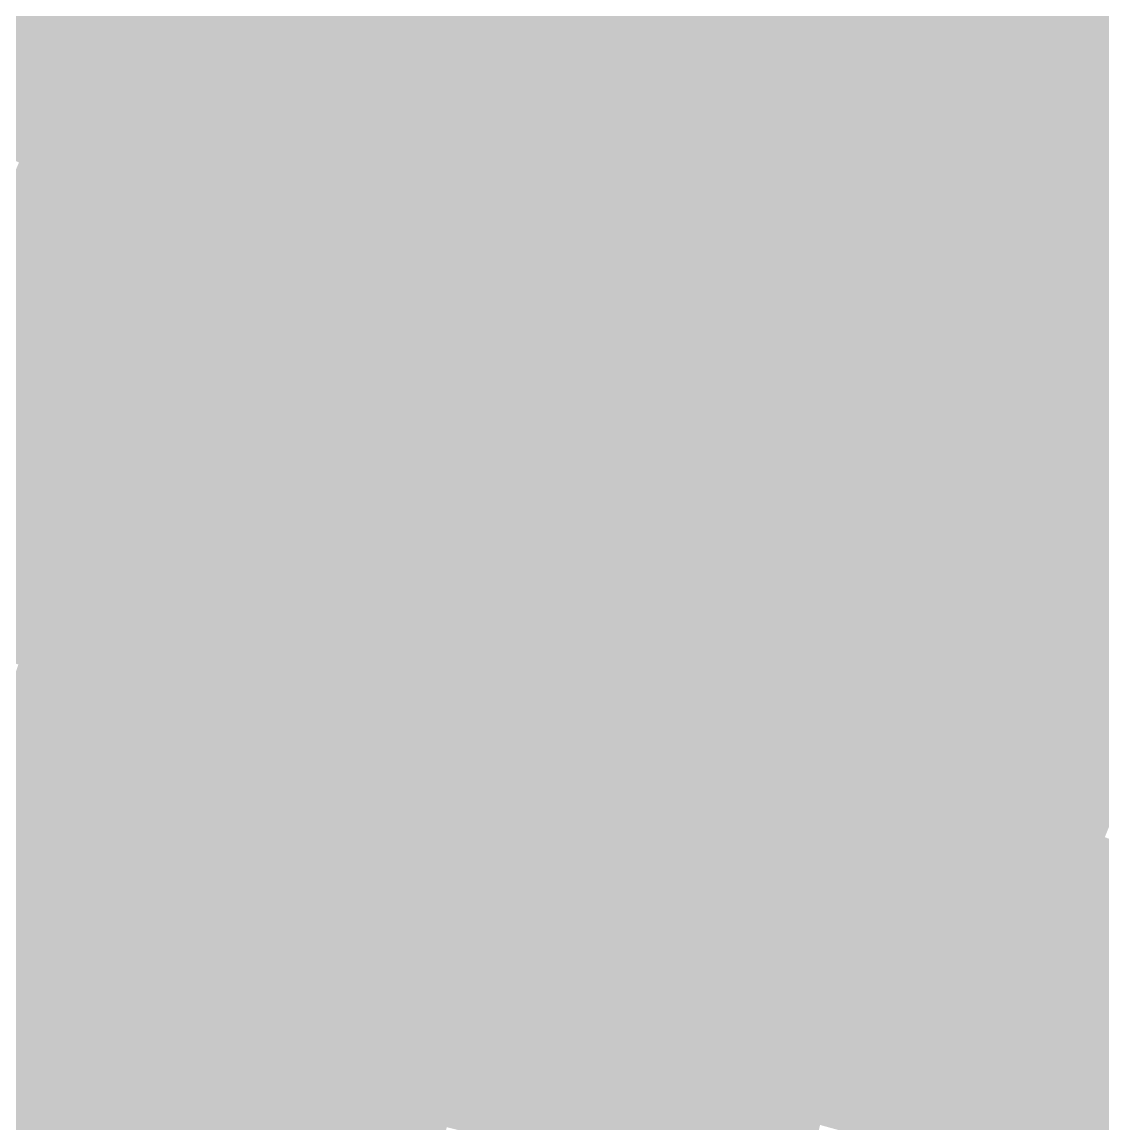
# Model space of a CAD drawing. Header units: inches. Extents: x -266 to 784, y -170 to 213.
# Drawn here: x -74 to -56.01, y 16.82 to 35.16 of the extents above; entities that cross this region are included whole.
import ezdxf

# ---------------------------------------------------------------- set-up
doc = ezdxf.new("R2010")
doc.units = ezdxf.units.IN
doc.header["$MEASUREMENT"] = 0

msp = doc.modelspace()

# ---------------------------------------------------------------- linework, layer by layer
at = {"color": 112, "true_color": 0x00de7e}
msp.add_solid([(-74.127122, 35.059518), (-75.031111, 35.487073), (-73.244393, 36.868129), (-74.137617, 37.31774)], dxfattribs=at)
at = {"color": 112, "true_color": 0x00cd6f}
msp.add_solid([(-69.671495, 35.069684), (-70.56472, 35.519295), (-68.789859, 36.768945), (-69.67178, 37.240342)], dxfattribs=at)
at = {"color": 112, "true_color": 0x00da7b}
msp.add_solid([(-73.223133, 34.631963), (-74.127122, 35.059518), (-72.351168, 36.418518), (-73.244393, 36.868129)], dxfattribs=at)
at = {"color": 112, "true_color": 0x00bc62}
msp.add_solid([(-65.262174, 34.883359), (-66.144095, 35.354755), (-64.386437, 36.474466), (-65.256524, 36.967364)], dxfattribs=at)
at = {"color": 114, "true_color": 0x00af57}
msp.add_solid([(-61.776176, 34.995772), (-62.646263, 35.48867), (-60.898731, 36.501295), (-61.75646, 37.015398)], dxfattribs=at)
at = {"color": 114, "true_color": 0x00a24d}
msp.add_solid([(-58.325545, 34.958987), (-59.183274, 35.473089), (-57.450042, 36.379838), (-58.294896, 36.914836)], dxfattribs=at)
at = {"color": 112, "true_color": 0x00c96d}
msp.add_solid([(-68.778271, 34.620072), (-69.671495, 35.069684), (-67.907937, 36.297549), (-68.789859, 36.768945)], dxfattribs=at)
at = {"color": 114, "true_color": 0x00ab55}
msp.add_solid([(-60.906089, 34.502873), (-61.776176, 34.995772), (-60.041003, 35.987192), (-60.898731, 36.501295)], dxfattribs=at)
at = {"color": 112, "true_color": 0x00d579}
msp.add_solid([(-72.319143, 34.204407), (-73.223133, 34.631963), (-71.457944, 35.968906), (-72.351168, 36.418518)], dxfattribs=at)
at = {"color": 112, "true_color": 0x00b75f}
msp.add_solid([(-64.380252, 34.411962), (-65.262174, 34.883359), (-63.51635, 35.981568), (-64.386437, 36.474466)], dxfattribs=at)
at = {"color": 114, "true_color": 0x009e4b}
msp.add_solid([(-57.467817, 34.444884), (-58.325545, 34.958987), (-56.605189, 35.844841), (-57.450042, 36.379838)], dxfattribs=at)
at = {"color": 112, "true_color": 0x00c46b}
msp.add_solid([(-67.885047, 34.170461), (-68.778271, 34.620072), (-67.026016, 35.826152), (-67.907937, 36.297549)], dxfattribs=at)
at = {"color": 112, "true_color": 0x00d176}
msp.add_solid([(-71.415154, 33.776852), (-72.319143, 34.204407), (-70.56472, 35.519295), (-71.457944, 35.968906)], dxfattribs=at)
at = {"color": 112, "true_color": 0x00b35d}
msp.add_solid([(-63.498331, 33.940565), (-64.380252, 34.411962), (-62.646263, 35.48867), (-63.51635, 35.981568)], dxfattribs=at)
at = {"color": 114, "true_color": 0x00a653}
msp.add_solid([(-60.036002, 34.009975), (-60.906089, 34.502873), (-59.183274, 35.473089), (-60.041003, 35.987192)], dxfattribs=at)
at = {"color": 112, "true_color": 0x00c068}
msp.add_solid([(-66.991823, 33.72085), (-67.885047, 34.170461), (-66.144095, 35.354755), (-67.026016, 35.826152)], dxfattribs=at)
at = {"color": 114, "true_color": 0x009a49}
msp.add_solid([(-56.610088, 33.930781), (-57.467817, 34.444884), (-55.760335, 35.309843), (-56.605189, 35.844841)], dxfattribs=at)
at = {"color": 112, "true_color": 0x00cd74}
msp.add_solid([(-70.511165, 33.349297), (-71.415154, 33.776852), (-69.671495, 35.069684), (-70.56472, 35.519295)], dxfattribs=at)
at = {"color": 114, "true_color": 0x00af5b}
msp.add_solid([(-62.61641, 33.469168), (-63.498331, 33.940565), (-61.776176, 34.995772), (-62.646263, 35.48867)], dxfattribs=at)
at = {"color": 114, "true_color": 0x00a250}
msp.add_solid([(-59.165915, 33.517077), (-60.036002, 34.009975), (-58.325545, 34.958987), (-59.183274, 35.473089)], dxfattribs=at)
at = {"color": 112, "true_color": 0x00bc66}
msp.add_solid([(-66.098598, 33.271238), (-66.991823, 33.72085), (-65.262174, 34.883359), (-66.144095, 35.354755)], dxfattribs=at)
at = {"color": 114, "true_color": 0x009547}
msp.add_solid([(-55.75236, 33.416678), (-56.610088, 33.930781), (-54.915482, 34.774845), (-55.760335, 35.309843)], dxfattribs=at)
at = {"color": 122, "true_color": 0x00da80}
msp.add_solid([(-74.05099, 32.824546), (-74.9652, 33.229788), (-73.223133, 34.631963), (-74.127122, 35.059518)], dxfattribs=at)
at = {"color": 112, "true_color": 0x00c972}
msp.add_solid([(-69.607176, 32.921742), (-70.511165, 33.349297), (-68.778271, 34.620072), (-69.671495, 35.069684)], dxfattribs=at)
at = {"color": 112, "true_color": 0x00b764}
msp.add_solid([(-65.205374, 32.821627), (-66.098598, 33.271238), (-64.380252, 34.411962), (-65.262174, 34.883359)], dxfattribs=at)
at = {"color": 114, "true_color": 0x00ab59}
msp.add_solid([(-61.734489, 32.997772), (-62.61641, 33.469168), (-60.906089, 34.502873), (-61.776176, 34.995772)], dxfattribs=at)
at = {"color": 114, "true_color": 0x009e4e}
msp.add_solid([(-58.295828, 33.024179), (-59.165915, 33.517077), (-57.467817, 34.444884), (-58.325545, 34.958987)], dxfattribs=at)
at = {"color": 112, "true_color": 0x00d57e}
msp.add_solid([(-73.13678, 32.419305), (-74.05099, 32.824546), (-72.319143, 34.204407), (-73.223133, 34.631963)], dxfattribs=at)
at = {"color": 112, "true_color": 0x00c46f}
msp.add_solid([(-68.703186, 32.494187), (-69.607176, 32.921742), (-67.885047, 34.170461), (-68.778271, 34.620072)], dxfattribs=at)
at = {"color": 114, "true_color": 0x00a656}
msp.add_solid([(-60.852567, 32.526375), (-61.734489, 32.997772), (-60.036002, 34.009975), (-60.906089, 34.502873)], dxfattribs=at)
at = {"color": 112, "true_color": 0x00b361}
msp.add_solid([(-64.31215, 32.372016), (-65.205374, 32.821627), (-63.498331, 33.940565), (-64.380252, 34.411962)], dxfattribs=at)
at = {"color": 114, "true_color": 0x009a4c}
msp.add_solid([(-57.425741, 32.531281), (-58.295828, 33.024179), (-56.610088, 33.930781), (-57.467817, 34.444884)], dxfattribs=at)
at = {"color": 112, "true_color": 0x00d17b}
msp.add_solid([(-72.222571, 32.014064), (-73.13678, 32.419305), (-71.415154, 33.776852), (-72.319143, 34.204407)], dxfattribs=at)
at = {"color": 112, "true_color": 0x00c06d}
msp.add_solid([(-67.799197, 32.066632), (-68.703186, 32.494187), (-66.991823, 33.72085), (-67.885047, 34.170461)], dxfattribs=at)
at = {"color": 114, "true_color": 0x00af5f}
msp.add_solid([(-63.418925, 31.922404), (-64.31215, 32.372016), (-62.61641, 33.469168), (-63.498331, 33.940565)], dxfattribs=at)
at = {"color": 114, "true_color": 0x00a254}
msp.add_solid([(-59.970646, 32.054978), (-60.852567, 32.526375), (-59.165915, 33.517077), (-60.036002, 34.009975)], dxfattribs=at)
at = {"color": 112, "true_color": 0x00cd79}
msp.add_solid([(-71.308361, 31.608822), (-72.222571, 32.014064), (-70.511165, 33.349297), (-71.415154, 33.776852)], dxfattribs=at)
at = {"color": 114, "true_color": 0x00954a}
msp.add_solid([(-56.555654, 32.038382), (-57.425741, 32.531281), (-55.75236, 33.416678), (-56.610088, 33.930781)], dxfattribs=at)
at = {"color": 112, "true_color": 0x00bc6a}
msp.add_solid([(-66.895208, 31.639077), (-67.799197, 32.066632), (-66.098598, 33.271238), (-66.991823, 33.72085)], dxfattribs=at)
at = {"color": 114, "true_color": 0x00ab5d}
msp.add_solid([(-62.525701, 31.472793), (-63.418925, 31.922404), (-61.734489, 32.997772), (-62.61641, 33.469168)], dxfattribs=at)
at = {"color": 114, "true_color": 0x009e52}
msp.add_solid([(-59.088725, 31.583581), (-59.970646, 32.054978), (-58.295828, 33.024179), (-59.165915, 33.517077)], dxfattribs=at)
at = {"color": 114, "true_color": 0x009148}
msp.add_solid([(-55.685567, 31.545484), (-56.555654, 32.038382), (-54.894631, 32.902576), (-55.75236, 33.416678)], dxfattribs=at)
at = {"color": 112, "true_color": 0x00c976}
msp.add_solid([(-70.394151, 31.203581), (-71.308361, 31.608822), (-69.607176, 32.921742), (-70.511165, 33.349297)], dxfattribs=at)
at = {"color": 112, "true_color": 0x00b768}
msp.add_solid([(-65.991218, 31.211522), (-66.895208, 31.639077), (-65.205374, 32.821627), (-66.098598, 33.271238)], dxfattribs=at)
at = {"color": 114, "true_color": 0x009a50}
msp.add_solid([(-58.206803, 31.112185), (-59.088725, 31.583581), (-57.425741, 32.531281), (-58.295828, 33.024179)], dxfattribs=at)
at = {"color": 112, "true_color": 0x00c474}
msp.add_solid([(-69.479941, 30.79834), (-70.394151, 31.203581), (-68.703186, 32.494187), (-69.607176, 32.921742)], dxfattribs=at)
at = {"color": 114, "true_color": 0x00a65a}
msp.add_solid([(-61.632477, 31.023182), (-62.525701, 31.472793), (-60.852567, 32.526375), (-61.734489, 32.997772)], dxfattribs=at)
at = {"color": 122, "true_color": 0x00d583}
msp.add_solid([(-73.910363, 30.614675), (-74.834242, 30.997358), (-73.13678, 32.419305), (-74.05099, 32.824546)], dxfattribs=at)
at = {"color": 112, "true_color": 0x00b366}
msp.add_solid([(-65.087229, 30.783967), (-65.991218, 31.211522), (-64.31215, 32.372016), (-65.205374, 32.821627)], dxfattribs=at)
at = {"color": 112, "true_color": 0x00c071}
msp.add_solid([(-68.565732, 30.393099), (-69.479941, 30.79834), (-67.799197, 32.066632), (-68.703186, 32.494187)], dxfattribs=at)
at = {"color": 114, "true_color": 0x00a258}
msp.add_solid([(-60.739252, 30.57357), (-61.632477, 31.023182), (-59.970646, 32.054978), (-60.852567, 32.526375)], dxfattribs=at)
at = {"color": 114, "true_color": 0x00954e}
msp.add_solid([(-57.324882, 30.640788), (-58.206803, 31.112185), (-56.555654, 32.038382), (-57.425741, 32.531281)], dxfattribs=at)
at = {"color": 122, "true_color": 0x00d180}
msp.add_solid([(-72.986483, 30.231991), (-73.910363, 30.614675), (-72.222571, 32.014064), (-73.13678, 32.419305)], dxfattribs=at)
at = {"color": 124, "true_color": 0x00af63}
msp.add_solid([(-64.18324, 30.356412), (-65.087229, 30.783967), (-63.418925, 31.922404), (-64.31215, 32.372016)], dxfattribs=at)
at = {"color": 112, "true_color": 0x00cd7e}
msp.add_solid([(-72.062604, 29.849308), (-72.986483, 30.231991), (-71.308361, 31.608822), (-72.222571, 32.014064)], dxfattribs=at)
at = {"color": 112, "true_color": 0x00bc6f}
msp.add_solid([(-67.651522, 29.987857), (-68.565732, 30.393099), (-66.895208, 31.639077), (-67.799197, 32.066632)], dxfattribs=at)
at = {"color": 124, "true_color": 0x00ab61}
msp.add_solid([(-63.279251, 29.928857), (-64.18324, 30.356412), (-62.525701, 31.472793), (-63.418925, 31.922404)], dxfattribs=at)
at = {"color": 114, "true_color": 0x009e56}
msp.add_solid([(-59.846028, 30.123959), (-60.739252, 30.57357), (-59.088725, 31.583581), (-59.970646, 32.054978)], dxfattribs=at)
at = {"color": 114, "true_color": 0x00914b}
msp.add_solid([(-56.442961, 30.169391), (-57.324882, 30.640788), (-55.685567, 31.545484), (-56.555654, 32.038382)], dxfattribs=at)
at = {"color": 112, "true_color": 0x00c97b}
msp.add_solid([(-71.138724, 29.466624), (-72.062604, 29.849308), (-70.394151, 31.203581), (-71.308361, 31.608822)], dxfattribs=at)
at = {"color": 112, "true_color": 0x00b76c}
msp.add_solid([(-66.737312, 29.582616), (-67.651522, 29.987857), (-65.991218, 31.211522), (-66.895208, 31.639077)], dxfattribs=at)
at = {"color": 114, "true_color": 0x009a53}
msp.add_solid([(-58.952804, 29.674348), (-59.846028, 30.123959), (-58.206803, 31.112185), (-59.088725, 31.583581)], dxfattribs=at)
at = {"color": 114, "true_color": 0x00a65e}
msp.add_solid([(-62.375261, 29.501301), (-63.279251, 29.928857), (-61.632477, 31.023182), (-62.525701, 31.472793)], dxfattribs=at)
at = {"color": 114, "true_color": 0x008d49}
msp.add_solid([(-55.56104, 29.697994), (-56.442961, 30.169391), (-54.81548, 31.052586), (-55.685567, 31.545484)], dxfattribs=at)
at = {"color": 112, "true_color": 0x00c478}
msp.add_solid([(-70.214844, 29.083941), (-71.138724, 29.466624), (-69.479941, 30.79834), (-70.394151, 31.203581)], dxfattribs=at)
at = {"color": 112, "true_color": 0x00b36a}
msp.add_solid([(-65.823102, 29.177375), (-66.737312, 29.582616), (-65.087229, 30.783967), (-65.991218, 31.211522)], dxfattribs=at)
at = {"color": 114, "true_color": 0x00a25c}
msp.add_solid([(-61.471272, 29.073746), (-62.375261, 29.501301), (-60.739252, 30.57357), (-61.632477, 31.023182)], dxfattribs=at)
at = {"color": 114, "true_color": 0x009551}
msp.add_solid([(-58.05958, 29.224736), (-58.952804, 29.674348), (-57.324882, 30.640788), (-58.206803, 31.112185)], dxfattribs=at)
at = {"color": 122, "true_color": 0x00d588}
msp.add_solid([(-74.639424, 28.791603), (-75.572417, 29.151498), (-73.910363, 30.614675), (-74.834242, 30.997358)], dxfattribs=at)
at = {"color": 112, "true_color": 0x00c076}
msp.add_solid([(-69.290965, 28.701257), (-70.214844, 29.083941), (-68.565732, 30.393099), (-69.479941, 30.79834)], dxfattribs=at)
at = {"color": 124, "true_color": 0x00af67}
msp.add_solid([(-64.908893, 28.772133), (-65.823102, 29.177375), (-64.18324, 30.356412), (-65.087229, 30.783967)], dxfattribs=at)
at = {"color": 114, "true_color": 0x00914f}
msp.add_solid([(-57.166355, 28.775125), (-58.05958, 29.224736), (-56.442961, 30.169391), (-57.324882, 30.640788)], dxfattribs=at)
at = {"color": 122, "true_color": 0x00d185}
msp.add_solid([(-73.706431, 28.431708), (-74.639424, 28.791603), (-72.986483, 30.231991), (-73.910363, 30.614675)], dxfattribs=at)
at = {"color": 114, "true_color": 0x009e59}
msp.add_solid([(-60.567283, 28.646191), (-61.471272, 29.073746), (-59.846028, 30.123959), (-60.739252, 30.57357)], dxfattribs=at)
at = {"color": 112, "true_color": 0x00bc73}
msp.add_solid([(-68.367085, 28.318574), (-69.290965, 28.701257), (-67.651522, 29.987857), (-68.565732, 30.393099)], dxfattribs=at)
at = {"color": 124, "true_color": 0x00ab65}
msp.add_solid([(-63.994683, 28.366892), (-64.908893, 28.772133), (-63.279251, 29.928857), (-64.18324, 30.356412)], dxfattribs=at)
at = {"color": 122, "true_color": 0x00cd82}
msp.add_solid([(-72.773438, 28.071813), (-73.706431, 28.431708), (-72.062604, 29.849308), (-72.986483, 30.231991)], dxfattribs=at)
at = {"color": 114, "true_color": 0x009a57}
msp.add_solid([(-59.663293, 28.218636), (-60.567283, 28.646191), (-58.952804, 29.674348), (-59.846028, 30.123959)], dxfattribs=at)
at = {"color": 114, "true_color": 0x008d4c}
msp.add_solid([(-56.273131, 28.325514), (-57.166355, 28.775125), (-55.56104, 29.697994), (-56.442961, 30.169391)], dxfattribs=at)
at = {"color": 112, "true_color": 0x00b771}
msp.add_solid([(-67.443206, 27.935891), (-68.367085, 28.318574), (-66.737312, 29.582616), (-67.651522, 29.987857)], dxfattribs=at)
at = {"color": 124, "true_color": 0x00a662}
msp.add_solid([(-63.080473, 27.961651), (-63.994683, 28.366892), (-62.375261, 29.501301), (-63.279251, 29.928857)], dxfattribs=at)
at = {"color": 122, "true_color": 0x00c980}
msp.add_solid([(-71.840446, 27.711918), (-72.773438, 28.071813), (-71.138724, 29.466624), (-72.062604, 29.849308)], dxfattribs=at)
at = {"color": 112, "true_color": 0x00b36e}
msp.add_solid([(-66.519326, 27.553207), (-67.443206, 27.935891), (-65.823102, 29.177375), (-66.737312, 29.582616)], dxfattribs=at)
at = {"color": 114, "true_color": 0x009555}
msp.add_solid([(-58.759304, 27.791081), (-59.663293, 28.218636), (-58.05958, 29.224736), (-58.952804, 29.674348)], dxfattribs=at)
at = {"color": 116, "true_color": 0x00894a}
msp.add_solid([(-55.379907, 27.875902), (-56.273131, 28.325514), (-54.679118, 29.226598), (-55.56104, 29.697994)], dxfattribs=at)
at = {"color": 112, "true_color": 0x00c47d}
msp.add_solid([(-70.907453, 27.352023), (-71.840446, 27.711918), (-70.214844, 29.083941), (-71.138724, 29.466624)], dxfattribs=at)
at = {"color": 124, "true_color": 0x00a260}
msp.add_solid([(-62.166263, 27.556409), (-63.080473, 27.961651), (-61.471272, 29.073746), (-62.375261, 29.501301)], dxfattribs=at)
at = {"color": 124, "true_color": 0x00af6b}
msp.add_solid([(-65.595447, 27.170524), (-66.519326, 27.553207), (-64.908893, 28.772133), (-65.823102, 29.177375)], dxfattribs=at)
at = {"color": 114, "true_color": 0x009152}
msp.add_solid([(-57.855315, 27.363526), (-58.759304, 27.791081), (-57.166355, 28.775125), (-58.05958, 29.224736)], dxfattribs=at)
at = {"color": 112, "true_color": 0x00c07a}
msp.add_solid([(-69.97446, 26.992128), (-70.907453, 27.352023), (-69.290965, 28.701257), (-70.214844, 29.083941)], dxfattribs=at)
at = {"color": 114, "true_color": 0x009e5d}
msp.add_solid([(-61.252054, 27.151168), (-62.166263, 27.556409), (-60.567283, 28.646191), (-61.471272, 29.073746)], dxfattribs=at)
at = {"color": 122, "true_color": 0x00d18a}
msp.add_solid([(-74.381981, 26.614298), (-75.323525, 26.951188), (-73.706431, 28.431708), (-74.639424, 28.791603)], dxfattribs=at)
at = {"color": 112, "true_color": 0x00bc78}
msp.add_solid([(-69.041467, 26.632233), (-69.97446, 26.992128), (-68.367085, 28.318574), (-69.290965, 28.701257)], dxfattribs=at)
at = {"color": 124, "true_color": 0x00ab69}
msp.add_solid([(-64.671567, 26.78784), (-65.595447, 27.170524), (-63.994683, 28.366892), (-64.908893, 28.772133)], dxfattribs=at)
at = {"color": 114, "true_color": 0x009a5b}
msp.add_solid([(-60.337844, 26.745927), (-61.252054, 27.151168), (-59.663293, 28.218636), (-60.567283, 28.646191)], dxfattribs=at)
at = {"color": 114, "true_color": 0x008d50}
msp.add_solid([(-56.951325, 26.935971), (-57.855315, 27.363526), (-56.273131, 28.325514), (-57.166355, 28.775125)], dxfattribs=at)
at = {"color": 122, "true_color": 0x00cd87}
msp.add_solid([(-73.440437, 26.277409), (-74.381981, 26.614298), (-72.773438, 28.071813), (-73.706431, 28.431708)], dxfattribs=at)
at = {"color": 112, "true_color": 0x00b775}
msp.add_solid([(-68.108474, 26.272338), (-69.041467, 26.632233), (-67.443206, 27.935891), (-68.367085, 28.318574)], dxfattribs=at)
at = {"color": 124, "true_color": 0x00a666}
msp.add_solid([(-63.747688, 26.405157), (-64.671567, 26.78784), (-63.080473, 27.961651), (-63.994683, 28.366892)], dxfattribs=at)
at = {"color": 114, "true_color": 0x00894d}
msp.add_solid([(-56.047336, 26.508416), (-56.951325, 26.935971), (-55.379907, 27.875902), (-56.273131, 28.325514)], dxfattribs=at)
at = {"color": 122, "true_color": 0x00c984}
msp.add_solid([(-72.498893, 25.940519), (-73.440437, 26.277409), (-71.840446, 27.711918), (-72.773438, 28.071813)], dxfattribs=at)
at = {"color": 114, "true_color": 0x009558}
msp.add_solid([(-59.423634, 26.340685), (-60.337844, 26.745927), (-58.759304, 27.791081), (-59.663293, 28.218636)], dxfattribs=at)
at = {"color": 124, "true_color": 0x00b372}
msp.add_solid([(-67.175482, 25.912443), (-68.108474, 26.272338), (-66.519326, 27.553207), (-67.443206, 27.935891)], dxfattribs=at)
at = {"color": 124, "true_color": 0x00a263}
msp.add_solid([(-62.823808, 26.022473), (-63.747688, 26.405157), (-62.166263, 27.556409), (-63.080473, 27.961651)], dxfattribs=at)
at = {"color": 122, "true_color": 0x00c482}
msp.add_solid([(-71.557349, 25.603629), (-72.498893, 25.940519), (-70.907453, 27.352023), (-71.840446, 27.711918)], dxfattribs=at)
at = {"color": 114, "true_color": 0x009156}
msp.add_solid([(-58.509424, 25.935444), (-59.423634, 26.340685), (-57.855315, 27.363526), (-58.759304, 27.791081)], dxfattribs=at)
at = {"color": 116, "true_color": 0x00844b}
msp.add_solid([(-55.143347, 26.080861), (-56.047336, 26.508416), (-54.486682, 27.426291), (-55.379907, 27.875902)], dxfattribs=at)
at = {"color": 124, "true_color": 0x00af6f}
msp.add_solid([(-66.242489, 25.552548), (-67.175482, 25.912443), (-65.595447, 27.170524), (-66.519326, 27.553207)], dxfattribs=at)
at = {"color": 124, "true_color": 0x009e61}
msp.add_solid([(-61.899929, 25.63979), (-62.823808, 26.022473), (-61.252054, 27.151168), (-62.166263, 27.556409)], dxfattribs=at)
at = {"color": 112, "true_color": 0x00c07f}
msp.add_solid([(-70.615805, 25.266739), (-71.557349, 25.603629), (-69.97446, 26.992128), (-70.907453, 27.352023)], dxfattribs=at)
at = {"color": 114, "true_color": 0x008d53}
msp.add_solid([(-57.595215, 25.530203), (-58.509424, 25.935444), (-56.951325, 26.935971), (-57.855315, 27.363526)], dxfattribs=at)
at = {"color": 124, "true_color": 0x00ab6d}
msp.add_solid([(-65.309496, 25.192653), (-66.242489, 25.552548), (-64.671567, 26.78784), (-65.595447, 27.170524)], dxfattribs=at)
at = {"color": 114, "true_color": 0x009a5e}
msp.add_solid([(-60.976049, 25.257107), (-61.899929, 25.63979), (-60.337844, 26.745927), (-61.252054, 27.151168)], dxfattribs=at)
at = {"color": 112, "true_color": 0x00bc7c}
msp.add_solid([(-69.674261, 24.929849), (-70.615805, 25.266739), (-69.041467, 26.632233), (-69.97446, 26.992128)], dxfattribs=at)
at = {"color": 124, "true_color": 0x00a66a}
msp.add_solid([(-64.376503, 24.832758), (-65.309496, 25.192653), (-63.747688, 26.405157), (-64.671567, 26.78784)], dxfattribs=at)
at = {"color": 114, "true_color": 0x008951}
msp.add_solid([(-56.681005, 25.124961), (-57.595215, 25.530203), (-56.047336, 26.508416), (-56.951325, 26.935971)], dxfattribs=at)
at = {"color": 122, "true_color": 0x00cd8c}
msp.add_solid([(-74.063198, 24.467176), (-75.012726, 24.780857), (-73.440437, 26.277409), (-74.381981, 26.614298)], dxfattribs=at)
at = {"color": 112, "true_color": 0x00b779}
msp.add_solid([(-68.732717, 24.592959), (-69.674261, 24.929849), (-68.108474, 26.272338), (-69.041467, 26.632233)], dxfattribs=at)
at = {"color": 114, "true_color": 0x00955c}
msp.add_solid([(-60.05217, 24.874423), (-60.976049, 25.257107), (-59.423634, 26.340685), (-60.337844, 26.745927)], dxfattribs=at)
at = {"color": 116, "true_color": 0x00844e}
msp.add_solid([(-55.766795, 24.71972), (-56.681005, 25.124961), (-55.143347, 26.080861), (-56.047336, 26.508416)], dxfattribs=at)
at = {"color": 122, "true_color": 0x00c989}
msp.add_solid([(-73.11367, 24.153494), (-74.063198, 24.467176), (-72.498893, 25.940519), (-73.440437, 26.277409)], dxfattribs=at)
at = {"color": 124, "true_color": 0x00b376}
msp.add_solid([(-67.791173, 24.256069), (-68.732717, 24.592959), (-67.175482, 25.912443), (-68.108474, 26.272338)], dxfattribs=at)
at = {"color": 124, "true_color": 0x00a267}
msp.add_solid([(-63.44351, 24.472862), (-64.376503, 24.832758), (-62.823808, 26.022473), (-63.747688, 26.405157)], dxfattribs=at)
at = {"color": 114, "true_color": 0x009159}
msp.add_solid([(-59.12829, 24.49174), (-60.05217, 24.874423), (-58.509424, 25.935444), (-59.423634, 26.340685)], dxfattribs=at)
at = {"color": 122, "true_color": 0x00c486}
msp.add_solid([(-72.164142, 23.839812), (-73.11367, 24.153494), (-71.557349, 25.603629), (-72.498893, 25.940519)], dxfattribs=at)
at = {"color": 124, "true_color": 0x00af73}
msp.add_solid([(-66.849629, 23.91918), (-67.791173, 24.256069), (-66.242489, 25.552548), (-67.175482, 25.912443)], dxfattribs=at)
at = {"color": 124, "true_color": 0x009e65}
msp.add_solid([(-62.510518, 24.112967), (-63.44351, 24.472862), (-61.899929, 25.63979), (-62.823808, 26.022473)], dxfattribs=at)
at = {"color": 114, "true_color": 0x008d56}
msp.add_solid([(-58.204411, 24.109056), (-59.12829, 24.49174), (-57.595215, 25.530203), (-58.509424, 25.935444)], dxfattribs=at)
at = {"color": 122, "true_color": 0x00c083}
msp.add_solid([(-71.214614, 23.526131), (-72.164142, 23.839812), (-70.615805, 25.266739), (-71.557349, 25.603629)], dxfattribs=at)
at = {"color": 124, "true_color": 0x00ab71}
msp.add_solid([(-65.908085, 23.58229), (-66.849629, 23.91918), (-65.309496, 25.192653), (-66.242489, 25.552548)], dxfattribs=at)
at = {"color": 124, "true_color": 0x009a62}
msp.add_solid([(-61.577525, 23.753072), (-62.510518, 24.112967), (-60.976049, 25.257107), (-61.899929, 25.63979)], dxfattribs=at)
at = {"color": 126, "true_color": 0x008954}
msp.add_solid([(-57.280531, 23.726373), (-58.204411, 24.109056), (-56.681005, 25.124961), (-57.595215, 25.530203)], dxfattribs=at)
at = {"color": 122, "true_color": 0x00bc80}
msp.add_solid([(-70.265085, 23.212449), (-71.214614, 23.526131), (-69.674261, 24.929849), (-70.615805, 25.266739)], dxfattribs=at)
at = {"color": 124, "true_color": 0x00a66e}
msp.add_solid([(-64.96654, 23.2454), (-65.908085, 23.58229), (-64.376503, 24.832758), (-65.309496, 25.192653)], dxfattribs=at)
at = {"color": 114, "true_color": 0x00955f}
msp.add_solid([(-60.644532, 23.393177), (-61.577525, 23.753072), (-60.05217, 24.874423), (-60.976049, 25.257107)], dxfattribs=at)
at = {"color": 126, "true_color": 0x008451}
msp.add_solid([(-56.356651, 23.343689), (-57.280531, 23.726373), (-55.766795, 24.71972), (-56.681005, 25.124961)], dxfattribs=at)
at = {"color": 112, "true_color": 0x00b77d}
msp.add_solid([(-69.315557, 22.898767), (-70.265085, 23.212449), (-68.732717, 24.592959), (-69.674261, 24.929849)], dxfattribs=at)
at = {"color": 124, "true_color": 0x00a26b}
msp.add_solid([(-64.024996, 22.90851), (-64.96654, 23.2454), (-63.44351, 24.472862), (-64.376503, 24.832758)], dxfattribs=at)
at = {"color": 114, "true_color": 0x00915c}
msp.add_solid([(-59.711539, 23.033282), (-60.644532, 23.393177), (-59.12829, 24.49174), (-60.05217, 24.874423)], dxfattribs=at)
at = {"color": 124, "true_color": 0x00b37b}
msp.add_solid([(-68.366029, 22.585085), (-69.315557, 22.898767), (-67.791173, 24.256069), (-68.732717, 24.592959)], dxfattribs=at)
at = {"color": 116, "true_color": 0x00804e}
msp.add_solid([(-55.432772, 22.961006), (-56.356651, 23.343689), (-54.852585, 24.314479), (-55.766795, 24.71972)], dxfattribs=at)
at = {"color": 122, "true_color": 0x00c98e}
msp.add_solid([(-73.684406, 22.35192), (-74.641346, 22.642205), (-73.11367, 24.153494), (-74.063198, 24.467176)], dxfattribs=at)
at = {"color": 124, "true_color": 0x009e68}
msp.add_solid([(-63.083452, 22.57162), (-64.024996, 22.90851), (-62.510518, 24.112967), (-63.44351, 24.472862)], dxfattribs=at)
at = {"color": 126, "true_color": 0x008d5a}
msp.add_solid([(-58.778546, 22.673387), (-59.711539, 23.033282), (-58.204411, 24.109056), (-59.12829, 24.49174)], dxfattribs=at)
at = {"color": 124, "true_color": 0x00af78}
msp.add_solid([(-67.416501, 22.271404), (-68.366029, 22.585085), (-66.849629, 23.91918), (-67.791173, 24.256069)], dxfattribs=at)
at = {"color": 122, "true_color": 0x00c48b}
msp.add_solid([(-72.727466, 22.061635), (-73.684406, 22.35192), (-72.164142, 23.839812), (-73.11367, 24.153494)], dxfattribs=at)
at = {"color": 124, "true_color": 0x009a65}
msp.add_solid([(-62.141908, 22.23473), (-63.083452, 22.57162), (-61.577525, 23.753072), (-62.510518, 24.112967)], dxfattribs=at)
at = {"color": 126, "true_color": 0x008957}
msp.add_solid([(-57.845554, 22.313492), (-58.778546, 22.673387), (-57.280531, 23.726373), (-58.204411, 24.109056)], dxfattribs=at)
at = {"color": 124, "true_color": 0x00ab75}
msp.add_solid([(-66.466973, 21.957722), (-67.416501, 22.271404), (-65.908085, 23.58229), (-66.849629, 23.91918)], dxfattribs=at)
at = {"color": 122, "true_color": 0x00c088}
msp.add_solid([(-71.770525, 21.771351), (-72.727466, 22.061635), (-71.214614, 23.526131), (-72.164142, 23.839812)], dxfattribs=at)
at = {"color": 124, "true_color": 0x009563}
msp.add_solid([(-61.200364, 21.89784), (-62.141908, 22.23473), (-60.644532, 23.393177), (-61.577525, 23.753072)], dxfattribs=at)
at = {"color": 126, "true_color": 0x008454}
msp.add_solid([(-56.912561, 21.953597), (-57.845554, 22.313492), (-56.356651, 23.343689), (-57.280531, 23.726373)], dxfattribs=at)
at = {"color": 122, "true_color": 0x00bc85}
msp.add_solid([(-70.813585, 21.481066), (-71.770525, 21.771351), (-70.265085, 23.212449), (-71.214614, 23.526131)], dxfattribs=at)
at = {"color": 124, "true_color": 0x00a672}
msp.add_solid([(-65.517444, 21.64404), (-66.466973, 21.957722), (-64.96654, 23.2454), (-65.908085, 23.58229)], dxfattribs=at)
at = {"color": 126, "true_color": 0x009160}
msp.add_solid([(-60.25882, 21.560951), (-61.200364, 21.89784), (-59.711539, 23.033282), (-60.644532, 23.393177)], dxfattribs=at)
at = {"color": 126, "true_color": 0x008052}
msp.add_solid([(-55.979568, 21.593702), (-56.912561, 21.953597), (-55.432772, 22.961006), (-56.356651, 23.343689)], dxfattribs=at)
at = {"color": 122, "true_color": 0x00b782}
msp.add_solid([(-69.856645, 21.190781), (-70.813585, 21.481066), (-69.315557, 22.898767), (-70.265085, 23.212449)], dxfattribs=at)
at = {"color": 124, "true_color": 0x00a26f}
msp.add_solid([(-64.567916, 21.330358), (-65.517444, 21.64404), (-64.024996, 22.90851), (-64.96654, 23.2454)], dxfattribs=at)
at = {"color": 126, "true_color": 0x008d5d}
msp.add_solid([(-59.317276, 21.224061), (-60.25882, 21.560951), (-58.778546, 22.673387), (-59.711539, 23.033282)], dxfattribs=at)
at = {"color": 124, "true_color": 0x00b37f}
msp.add_solid([(-68.899704, 20.900497), (-69.856645, 21.190781), (-68.366029, 22.585085), (-69.315557, 22.898767)], dxfattribs=at)
at = {"color": 124, "true_color": 0x009e6c}
msp.add_solid([(-63.618388, 21.016677), (-64.567916, 21.330358), (-63.083452, 22.57162), (-64.024996, 22.90851)], dxfattribs=at)
at = {"color": 122, "true_color": 0x00c992}
msp.add_solid([(-74.210757, 20.536882), (-75.174533, 20.803595), (-73.684406, 22.35192), (-74.641346, 22.642205)], dxfattribs=at)
at = {"color": 124, "true_color": 0x00af7c}
msp.add_solid([(-67.942764, 20.610212), (-68.899704, 20.900497), (-67.416501, 22.271404), (-68.366029, 22.585085)], dxfattribs=at)
at = {"color": 124, "true_color": 0x009a69}
msp.add_solid([(-62.66886, 20.702995), (-63.618388, 21.016677), (-62.141908, 22.23473), (-63.083452, 22.57162)], dxfattribs=at)
at = {"color": 126, "true_color": 0x00895a}
msp.add_solid([(-58.375732, 20.887171), (-59.317276, 21.224061), (-57.845554, 22.313492), (-58.778546, 22.673387)], dxfattribs=at)
at = {"color": 122, "true_color": 0x00c48f}
msp.add_solid([(-73.246981, 20.27017), (-74.210757, 20.536882), (-72.727466, 22.061635), (-73.684406, 22.35192)], dxfattribs=at)
at = {"color": 124, "true_color": 0x00ab79}
msp.add_solid([(-66.985823, 20.319927), (-67.942764, 20.610212), (-66.466973, 21.957722), (-67.416501, 22.271404)], dxfattribs=at)
at = {"color": 124, "true_color": 0x009566}
msp.add_solid([(-61.719332, 20.389313), (-62.66886, 20.702995), (-61.200364, 21.89784), (-62.141908, 22.23473)], dxfattribs=at)
at = {"color": 126, "true_color": 0x008457}
msp.add_solid([(-57.434188, 20.550281), (-58.375732, 20.887171), (-56.912561, 21.953597), (-57.845554, 22.313492)], dxfattribs=at)
at = {"color": 122, "true_color": 0x00c08c}
msp.add_solid([(-72.283205, 20.003457), (-73.246981, 20.27017), (-71.770525, 21.771351), (-72.727466, 22.061635)], dxfattribs=at)
at = {"color": 124, "true_color": 0x00a676}
msp.add_solid([(-66.028883, 20.029643), (-66.985823, 20.319927), (-65.517444, 21.64404), (-66.466973, 21.957722)], dxfattribs=at)
at = {"color": 124, "true_color": 0x009163}
msp.add_solid([(-60.769804, 20.075631), (-61.719332, 20.389313), (-60.25882, 21.560951), (-61.200364, 21.89784)], dxfattribs=at)
at = {"color": 126, "true_color": 0x008055}
msp.add_solid([(-56.492644, 20.213391), (-57.434188, 20.550281), (-55.979568, 21.593702), (-56.912561, 21.953597)], dxfattribs=at)
at = {"color": 122, "true_color": 0x00bc89}
msp.add_solid([(-71.319429, 19.736744), (-72.283205, 20.003457), (-70.813585, 21.481066), (-71.770525, 21.771351)], dxfattribs=at)
at = {"color": 124, "true_color": 0x00a273}
msp.add_solid([(-65.071943, 19.739358), (-66.028883, 20.029643), (-64.567916, 21.330358), (-65.517444, 21.64404)], dxfattribs=at)
at = {"color": 122, "true_color": 0x00b786}
msp.add_solid([(-70.355653, 19.470031), (-71.319429, 19.736744), (-69.856645, 21.190781), (-70.813585, 21.481066)], dxfattribs=at)
at = {"color": 126, "true_color": 0x008d60}
msp.add_solid([(-59.820275, 19.76195), (-60.769804, 20.075631), (-59.317276, 21.224061), (-60.25882, 21.560951)], dxfattribs=at)
at = {"color": 126, "true_color": 0x007c52}
msp.add_solid([(-55.5511, 19.876501), (-56.492644, 20.213391), (-55.046575, 21.233807), (-55.979568, 21.593702)], dxfattribs=at)
at = {"color": 124, "true_color": 0x009e70}
msp.add_solid([(-64.115002, 19.449073), (-65.071943, 19.739358), (-63.618388, 21.016677), (-64.567916, 21.330358)], dxfattribs=at)
at = {"color": 124, "true_color": 0x00b383}
msp.add_solid([(-69.391877, 19.203319), (-70.355653, 19.470031), (-68.899704, 20.900497), (-69.856645, 21.190781)], dxfattribs=at)
at = {"color": 126, "true_color": 0x00895d}
msp.add_solid([(-58.870747, 19.448268), (-59.820275, 19.76195), (-58.375732, 20.887171), (-59.317276, 21.224061)], dxfattribs=at)
at = {"color": 124, "true_color": 0x009a6d}
msp.add_solid([(-63.158062, 19.158789), (-64.115002, 19.449073), (-62.66886, 20.702995), (-63.618388, 21.016677)], dxfattribs=at)
at = {"color": 124, "true_color": 0x00af80}
msp.add_solid([(-68.428101, 18.936606), (-69.391877, 19.203319), (-67.942764, 20.610212), (-68.899704, 20.900497)], dxfattribs=at)
at = {"color": 126, "true_color": 0x00845a}
msp.add_solid([(-57.921219, 19.134586), (-58.870747, 19.448268), (-57.434188, 20.550281), (-58.375732, 20.887171)], dxfattribs=at)
at = {"color": 124, "true_color": 0x00ab7d}
msp.add_solid([(-67.464325, 18.669893), (-68.428101, 18.936606), (-66.985823, 20.319927), (-67.942764, 20.610212)], dxfattribs=at)
at = {"color": 124, "true_color": 0x00956a}
msp.add_solid([(-62.201122, 18.868504), (-63.158062, 19.158789), (-61.719332, 20.389313), (-62.66886, 20.702995)], dxfattribs=at)
at = {"color": 126, "true_color": 0x008058}
msp.add_solid([(-56.971691, 18.820904), (-57.921219, 19.134586), (-56.492644, 20.213391), (-57.434188, 20.550281)], dxfattribs=at)
at = {"color": 122, "true_color": 0x00c494}
msp.add_solid([(-73.722375, 18.466494), (-74.692406, 18.709474), (-73.246981, 20.27017), (-74.210757, 20.536882)], dxfattribs=at)
at = {"color": 124, "true_color": 0x009167}
msp.add_solid([(-61.244181, 18.578219), (-62.201122, 18.868504), (-60.769804, 20.075631), (-61.719332, 20.389313)], dxfattribs=at)
at = {"color": 122, "true_color": 0x00c091}
msp.add_solid([(-72.752344, 18.223513), (-73.722375, 18.466494), (-72.283205, 20.003457), (-73.246981, 20.27017)], dxfattribs=at)
at = {"color": 124, "true_color": 0x00a67a}
msp.add_solid([(-66.500549, 18.40318), (-67.464325, 18.669893), (-66.028883, 20.029643), (-66.985823, 20.319927)], dxfattribs=at)
at = {"color": 126, "true_color": 0x007c55}
msp.add_solid([(-56.022163, 18.507223), (-56.971691, 18.820904), (-55.5511, 19.876501), (-56.492644, 20.213391)], dxfattribs=at)
at = {"color": 122, "true_color": 0x00bc8e}
msp.add_solid([(-71.782313, 17.980533), (-72.752344, 18.223513), (-71.319429, 19.736744), (-72.283205, 20.003457)], dxfattribs=at)
at = {"color": 124, "true_color": 0x00a276}
msp.add_solid([(-65.536772, 18.136468), (-66.500549, 18.40318), (-65.071943, 19.739358), (-66.028883, 20.029643)], dxfattribs=at)
at = {"color": 126, "true_color": 0x008d64}
msp.add_solid([(-60.287241, 18.287935), (-61.244181, 18.578219), (-59.820275, 19.76195), (-60.769804, 20.075631)], dxfattribs=at)
at = {"color": 126, "true_color": 0x007752}
msp.add_solid([(-55.072634, 18.193541), (-56.022163, 18.507223), (-54.609556, 19.539612), (-55.5511, 19.876501)], dxfattribs=at)
at = {"color": 122, "true_color": 0x00b78a}
msp.add_solid([(-70.812281, 17.737553), (-71.782313, 17.980533), (-70.355653, 19.470031), (-71.319429, 19.736744)], dxfattribs=at)
at = {"color": 124, "true_color": 0x009e73}
msp.add_solid([(-64.572996, 17.869755), (-65.536772, 18.136468), (-64.115002, 19.449073), (-65.071943, 19.739358)], dxfattribs=at)
at = {"color": 126, "true_color": 0x008961}
msp.add_solid([(-59.330301, 17.99765), (-60.287241, 18.287935), (-58.870747, 19.448268), (-59.820275, 19.76195)], dxfattribs=at)
at = {"color": 122, "true_color": 0x00b387}
msp.add_solid([(-69.84225, 17.494573), (-70.812281, 17.737553), (-69.391877, 19.203319), (-70.355653, 19.470031)], dxfattribs=at)
at = {"color": 124, "true_color": 0x009a70}
msp.add_solid([(-63.60922, 17.603042), (-64.572996, 17.869755), (-63.158062, 19.158789), (-64.115002, 19.449073)], dxfattribs=at)
at = {"color": 126, "true_color": 0x00845e}
msp.add_solid([(-58.37336, 17.707365), (-59.330301, 17.99765), (-57.921219, 19.134586), (-58.870747, 19.448268)], dxfattribs=at)
at = {"color": 124, "true_color": 0x00af84}
msp.add_solid([(-68.872219, 17.251593), (-69.84225, 17.494573), (-68.428101, 18.936606), (-69.391877, 19.203319)], dxfattribs=at)
at = {"color": 124, "true_color": 0x00956d}
msp.add_solid([(-62.645444, 17.336329), (-63.60922, 17.603042), (-62.201122, 18.868504), (-63.158062, 19.158789)], dxfattribs=at)
at = {"color": 126, "true_color": 0x00805a}
msp.add_solid([(-57.41642, 17.417081), (-58.37336, 17.707365), (-56.971691, 18.820904), (-57.921219, 19.134586)], dxfattribs=at)
at = {"color": 124, "true_color": 0x00ab81}
msp.add_solid([(-67.902188, 17.008613), (-68.872219, 17.251593), (-67.464325, 18.669893), (-68.428101, 18.936606)], dxfattribs=at)
at = {"color": 122, "true_color": 0x00c499}
msp.add_solid([(-74.153362, 16.651694), (-75.129064, 16.870795), (-73.722375, 18.466494), (-74.692406, 18.709474)], dxfattribs=at)
at = {"color": 124, "true_color": 0x00916a}
msp.add_solid([(-61.681668, 17.069616), (-62.645444, 17.336329), (-61.244181, 18.578219), (-62.201122, 18.868504)], dxfattribs=at)
at = {"color": 126, "true_color": 0x007c57}
msp.add_solid([(-56.45948, 17.126796), (-57.41642, 17.417081), (-56.022163, 18.507223), (-56.971691, 18.820904)], dxfattribs=at)
at = {"color": 124, "true_color": 0x00a67d}
msp.add_solid([(-66.932156, 16.765632), (-67.902188, 17.008613), (-66.500549, 18.40318), (-67.464325, 18.669893)], dxfattribs=at)
at = {"color": 126, "true_color": 0x008d67}
msp.add_solid([(-60.717892, 16.802904), (-61.681668, 17.069616), (-60.287241, 18.287935), (-61.244181, 18.578219)], dxfattribs=at)
at = {"color": 122, "true_color": 0x00c095}
msp.add_solid([(-73.17766, 16.432593), (-74.153362, 16.651694), (-72.752344, 18.223513), (-73.722375, 18.466494)], dxfattribs=at)
at = {"color": 124, "true_color": 0x00a27a}
msp.add_solid([(-65.962125, 16.522652), (-66.932156, 16.765632), (-65.536772, 18.136468), (-66.500549, 18.40318)], dxfattribs=at)
at = {"color": 126, "true_color": 0x007754}
msp.add_solid([(-55.502539, 16.836511), (-56.45948, 17.126796), (-55.072634, 18.193541), (-56.022163, 18.507223)], dxfattribs=at)
at = {"color": 122, "true_color": 0x00bc92}
msp.add_solid([(-72.201958, 16.213492), (-73.17766, 16.432593), (-71.782313, 17.980533), (-72.752344, 18.223513)], dxfattribs=at)
at = {"color": 126, "true_color": 0x008964}
msp.add_solid([(-59.754116, 16.536191), (-60.717892, 16.802904), (-59.330301, 17.99765), (-60.287241, 18.287935)], dxfattribs=at)
at = {"color": 122, "true_color": 0x00b78f}
msp.add_solid([(-71.226255, 15.994391), (-72.201958, 16.213492), (-70.812281, 17.737553), (-71.782313, 17.980533)], dxfattribs=at)
at = {"color": 124, "true_color": 0x009e77}
msp.add_solid([(-64.992094, 16.279672), (-65.962125, 16.522652), (-64.572996, 17.869755), (-65.536772, 18.136468)], dxfattribs=at)
at = {"color": 126, "true_color": 0x008461}
msp.add_solid([(-58.79034, 16.269478), (-59.754116, 16.536191), (-58.37336, 17.707365), (-59.330301, 17.99765)], dxfattribs=at)
at = {"color": 124, "true_color": 0x009a74}
msp.add_solid([(-64.022063, 16.036692), (-64.992094, 16.279672), (-63.60922, 17.603042), (-64.572996, 17.869755)], dxfattribs=at)
at = {"color": 122, "true_color": 0x00b38b}
msp.add_solid([(-70.250553, 15.775289), (-71.226255, 15.994391), (-69.84225, 17.494573), (-70.812281, 17.737553)], dxfattribs=at)
at = {"color": 126, "true_color": 0x00805d}
msp.add_solid([(-57.826564, 16.002765), (-58.79034, 16.269478), (-57.41642, 17.417081), (-58.37336, 17.707365)], dxfattribs=at)
at = {"color": 134, "true_color": 0x00af88}
msp.add_solid([(-69.274851, 15.556188), (-70.250553, 15.775289), (-68.872219, 17.251593), (-69.84225, 17.494573)], dxfattribs=at)
at = {"color": 124, "true_color": 0x009571}
msp.add_solid([(-63.052031, 15.793712), (-64.022063, 16.036692), (-62.645444, 17.336329), (-63.60922, 17.603042)], dxfattribs=at)
at = {"color": 124, "true_color": 0x00ab85}
msp.add_solid([(-68.299149, 15.337087), (-69.274851, 15.556188), (-67.902188, 17.008613), (-68.872219, 17.251593)], dxfattribs=at)
at = {"color": 124, "true_color": 0x00916d}
msp.add_solid([(-62.082, 15.550732), (-63.052031, 15.793712), (-61.681668, 17.069616), (-62.645444, 17.336329)], dxfattribs=at)
at = {"color": 126, "true_color": 0x007c5a}
msp.add_solid([(-56.862788, 15.736053), (-57.826564, 16.002765), (-56.45948, 17.126796), (-57.41642, 17.417081)], dxfattribs=at)
at = {"color": 124, "true_color": 0x008d6a}
msp.add_solid([(-61.111969, 15.307751), (-62.082, 15.550732), (-60.717892, 16.802904), (-61.681668, 17.069616)], dxfattribs=at)
at = {"color": 126, "true_color": 0x007757}
msp.add_solid([(-55.899012, 15.46934), (-56.862788, 15.736053), (-55.502539, 16.836511), (-56.45948, 17.126796)], dxfattribs=at)
at = {"color": 124, "true_color": 0x00a681}
msp.add_solid([(-67.323447, 15.117986), (-68.299149, 15.337087), (-66.932156, 16.765632), (-67.902188, 17.008613)], dxfattribs=at)

doc.saveas('drawing.dxf')
